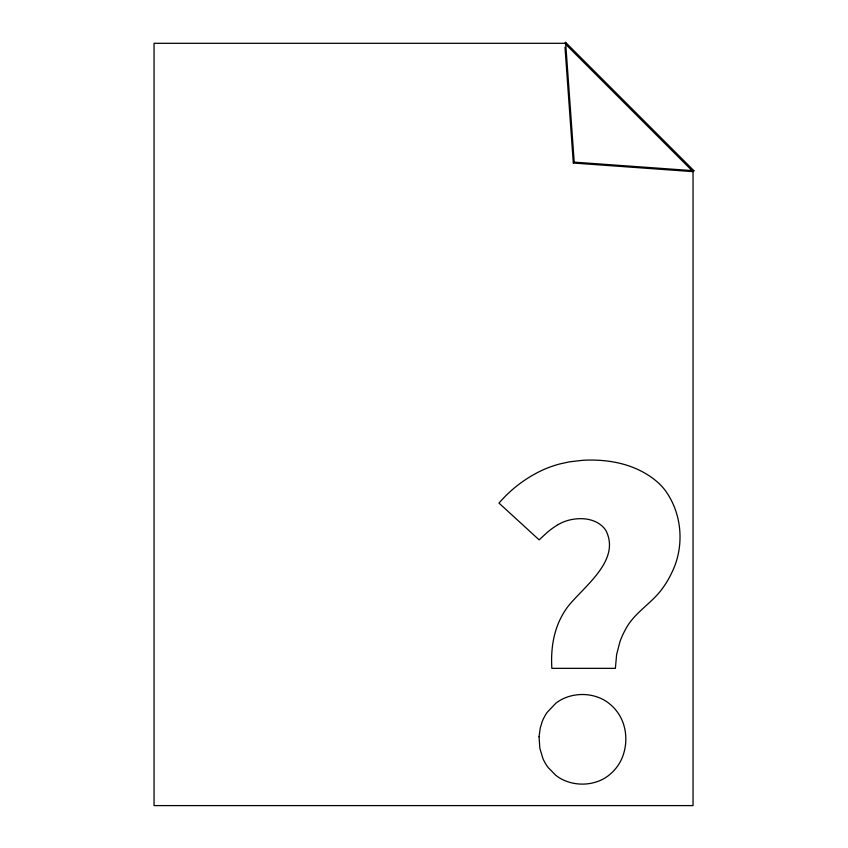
<?xml version="1.0" encoding="UTF-8"?>
<svg xmlns="http://www.w3.org/2000/svg" width="848" height="848" viewBox="0 0 848 848"><rect width="100%" height="100%" fill="white"/><g stroke="black" fill="none" stroke-linecap="round" stroke-linejoin="round"><path stroke-width="1.27" d="M564.715 43.312L565.616 42.4L693.95 170.734L693.039 171.635L693.039 805.6L154.05 805.6L154.05 43.312L564.715 43.312L693.039 171.635L573.312 163.039L564.991 47.255M573.312 163.039L574.213 162.138L693.95 170.734M565.616 42.4L574.213 162.138M558.291 524.509A81.546 81.546 0 0 0 547.426 532.215L539.137 539.869L498.974 503.087L501.126 500.67A130.094 130.094 0 0 1 538.872 471.859A107.505 107.505 0 0 1 559.86 463.941L569.411 461.853L582.682 460.305A131.387 131.387 0 0 1 594.384 460.104C611.578 460.517 628.972 464.142 644.045 472.654A85.341 85.341 0 0 1 654.062 479.258L657.136 481.781A59.583 59.583 0 0 1 665.235 490.42C682.47 514.068 684.728 547.172 671.521 573.216A90.344 90.344 0 0 1 662.108 588.915C651.232 603.85 633.753 612.956 625.305 629.863A75.101 75.101 0 0 0 619.93 641.756L616.623 654.582L615.383 668.351L551.847 668.351C550.797 651.455 552.907 634.028 560.454 618.711A76.617 76.617 0 0 1 567.757 606.755C583.848 586.35 621.054 560.592 605.928 530.562A21.709 21.709 0 0 0 602.578 526.481L601.582 525.601A27.412 27.412 0 0 0 596.017 521.955C588.024 518.075 578.696 517.98 570.163 519.856A42.146 42.146 0 0 0 558.291 524.52M539.052 736.753L539.847 748.339L542.985 758.706A43.142 43.142 0 0 0 548.37 767.779L555.875 775.369A39.273 39.273 0 0 0 562.977 779.8C574.403 785.227 588.099 785.555 599.759 780.658A39.824 39.824 0 0 0 608.79 775.358L612.002 772.56A45.241 45.241 0 0 0 616.348 767.747A43.269 43.269 0 0 0 621.796 758.631C626.831 747.014 627.223 733.414 622.612 721.595A42.644 42.644 0 0 0 617.62 712.394L616.348 710.698A45.357 45.357 0 0 0 612.002 705.939L608.79 703.183A40.004 40.004 0 0 0 599.759 697.936C588.088 693.081 574.414 693.399 562.977 698.805A39.337 39.337 0 0 0 555.875 703.193L547.119 712.426A42.792 42.792 0 0 0 542.179 721.68L540.293 727.838L539.052 736.753"/></g></svg>
